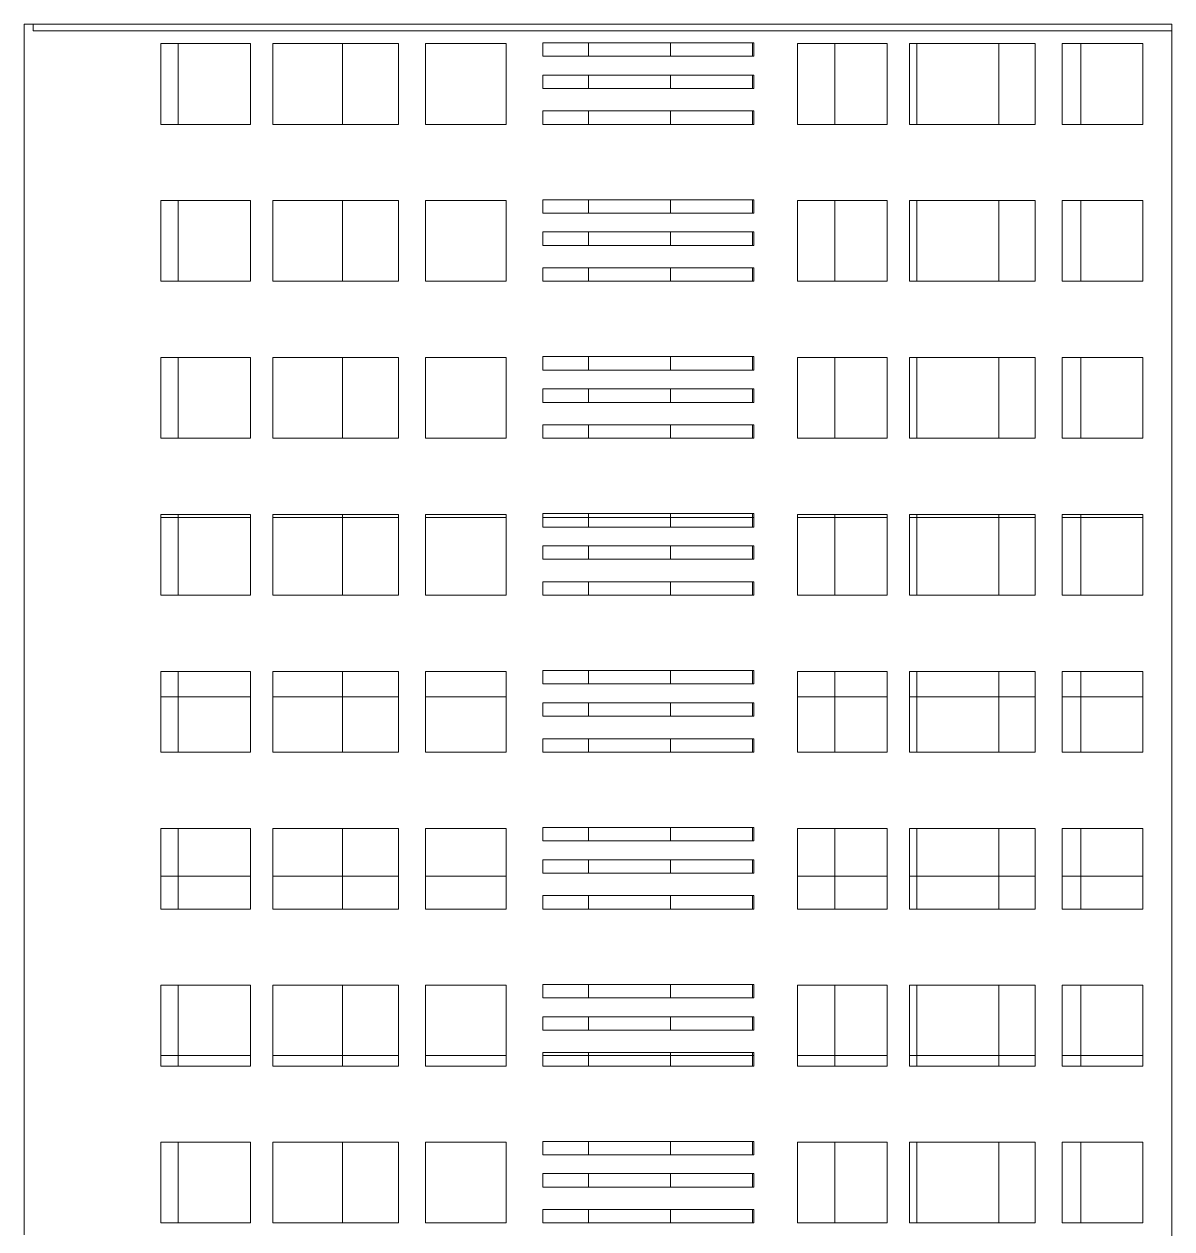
# Model space of a CAD drawing. Header units: millimetres. Extents: x 3062 to 3755, y 1606 to 1663.
# Drawn here: x 3265.14 to 3270.76, y 1634.43 to 1640.33 of the extents above; entities that cross this region are included whole.
import ezdxf

# ---------------------------------------------------------------- set-up
doc = ezdxf.new("R2010")
doc.units = ezdxf.units.MM
for name, color, linetype, lineweight in [('A-FLOR', 192, 'Continuous', 9), ('A-GLAZ-CURT', 52, 'Continuous', 9), ('A-WALL', 113, 'Continuous', 9)]:
    doc.layers.add(name, color=color, linetype=linetype, lineweight=lineweight)

# ---------------------------------------------------------------- blocks, each defined once
blk = doc.blocks.new('System Panel - Glazed-V6-East')
at = {"layer": 'A-GLAZ-CURT'}
for p, q in [((-13530, 20000), (-14910, 20000)), ((-14910, 20000), (-14910, 19764)), ((-14910, 18064), (-14910, 16264))]:
    blk.add_line(p, q, dxfattribs=at)
blk = doc.blocks.new('System Panel - Glazed-V7-East')
at = {"layer": 'A-GLAZ-CURT'}
for p, q in [((-15930, 20000), (-16740, 20000)), ((-16740, 20000), (-16740, 19764)), ((-14910, 20000), (-15330, 20000)), ((-14910, 19764), (-14910, 20000)), ((-16740, 18064), (-16740, 16264)), ((-14910, 16264), (-14910, 18064))]:
    blk.add_line(p, q, dxfattribs=at)
blk = doc.blocks.new('System Panel - Glazed-V8-East')
at = {"layer": 'A-GLAZ-CURT'}
for p, q in [((-16740, 20000), (-18570, 20000)), ((-18570, 20000), (-18570, 19764)), ((-16740, 19764), (-16740, 20000)), ((-18570, 18064), (-18570, 16264)), ((-16740, 16264), (-16740, 18064))]:
    blk.add_line(p, q, dxfattribs=at)
blk = doc.blocks.new('System Panel - Glazed-V9-East')
at = {"layer": 'A-GLAZ-CURT'}
for p, q in [((-19230, 20000), (-20400, 20000)), ((-20400, 20000), (-20400, 19764)), ((-18570, 20000), (-18730, 20000)), ((-18570, 19764), (-18570, 20000)), ((-20400, 18064), (-20400, 16264)), ((-18570, 16264), (-18570, 18064))]:
    blk.add_line(p, q, dxfattribs=at)
blk = doc.blocks.new('System Panel - Glazed-V10-East')
at = {"layer": 'A-GLAZ-CURT'}
for p, q in [((-22206, 20000), (-22230, 20000)), ((-22230, 20000), (-22230, 19764)), ((-20400, 20000), (-21230, 20000)), ((-20400, 19764), (-20400, 20000)), ((-22230, 18084), (-22230, 17784)), ((-20400, 16264), (-20400, 18064)), ((-22230, 17364), (-22230, 17064)), ((-22230, 16564), (-22230, 16264))]:
    blk.add_line(p, q, dxfattribs=at)
blk = doc.blocks.new('System Panel - Glazed-V11-East')
at = {"layer": 'A-GLAZ-CURT'}
for p, q in [((-22230, 20000), (-24060, 20000)), ((-24060, 20000), (-24060, 19764)), ((-22230, 19764), (-22230, 20000)), ((-24060, 18084), (-24060, 17784)), ((-22230, 17784), (-22230, 18084)), ((-24060, 17364), (-24060, 17064)), ((-22230, 17064), (-22230, 17364)), ((-24060, 16564), (-24060, 16264)), ((-22230, 16264), (-22230, 16564))]:
    blk.add_line(p, q, dxfattribs=at)
blk = doc.blocks.new('System Panel - Glazed-V12-East')
at = {"layer": 'A-GLAZ-CURT'}
for p, q in [((-25890, 20000), (-26906, 20000)), ((-25890, 19764), (-25890, 20000)), ((-25890, 17784), (-25890, 18084)), ((-25890, 17064), (-25890, 17364)), ((-25890, 16264), (-25890, 16564))]:
    blk.add_line(p, q, dxfattribs=at)
blk = doc.blocks.new('System Panel - Glazed-V13-East')
at = {"layer": 'A-GLAZ-CURT'}
blk.add_line((-27730, 20000), (-29530, 20000), dxfattribs=at)
blk = doc.blocks.new('System Panel - Glazed-V14-East')
at = {"layer": 'A-GLAZ-CURT'}
for p, q in [((-30130, 20000), (-31380, 20000)), ((-31380, 20000), (-31380, 19764)), ((-31380, 18064), (-31380, 16264))]:
    blk.add_line(p, q, dxfattribs=at)
blk = doc.blocks.new('System Panel - Glazed-V15-East')
at = {"layer": 'A-GLAZ-CURT'}
for p, q in [((-31380, 20000), (-32930, 20000)), ((-31380, 19764), (-31380, 20000)), ((-31380, 16264), (-31380, 18064))]:
    blk.add_line(p, q, dxfattribs=at)
blk = doc.blocks.new('System Panel - Glazed-V16-East')
at = {"layer": 'A-GLAZ-CURT'}
for p, q in [((-33430, 20000), (-35040, 20000)), ((-35040, 20000), (-35040, 19764)), ((-35040, 18064), (-35040, 16264))]:
    blk.add_line(p, q, dxfattribs=at)
blk = doc.blocks.new('System Panel - Glazed-V17-East')
at = {"layer": 'A-GLAZ-CURT'}
for p, q in [((-35040, 20000), (-35430, 20000)), ((-35040, 19764), (-35040, 20000)), ((-35040, 16264), (-35040, 18064))]:
    blk.add_line(p, q, dxfattribs=at)
blk = doc.blocks.new('System Panel - Glazed-V18-East')
at = {"layer": 'A-GLAZ-CURT'}
for p, q in [((-13530, 24000), (-14910, 24000)), ((-14910, 24000), (-14910, 23264)), ((-14910, 21564), (-14910, 20000)), ((-14910, 20000), (-13530, 20000))]:
    blk.add_line(p, q, dxfattribs=at)
blk = doc.blocks.new('System Panel - Glazed-V19-East')
at = {"layer": 'A-GLAZ-CURT'}
for p, q in [((-15930, 24000), (-16740, 24000)), ((-16740, 24000), (-16740, 23264)), ((-14910, 24000), (-15330, 24000)), ((-14910, 23264), (-14910, 24000)), ((-16740, 21564), (-16740, 20000)), ((-14910, 20000), (-14910, 21564)), ((-16740, 20000), (-15930, 20000)), ((-15330, 20000), (-14910, 20000))]:
    blk.add_line(p, q, dxfattribs=at)
blk = doc.blocks.new('System Panel - Glazed-V20-East')
at = {"layer": 'A-GLAZ-CURT'}
for p, q in [((-16740, 24000), (-18570, 24000)), ((-18570, 24000), (-18570, 23264)), ((-16740, 23264), (-16740, 24000)), ((-18570, 21564), (-18570, 20000)), ((-16740, 20000), (-16740, 21564)), ((-18570, 20000), (-16740, 20000))]:
    blk.add_line(p, q, dxfattribs=at)
blk = doc.blocks.new('System Panel - Glazed-V21-East')
at = {"layer": 'A-GLAZ-CURT'}
for p, q in [((-19230, 24000), (-20400, 24000)), ((-20400, 24000), (-20400, 23264)), ((-18570, 24000), (-18730, 24000)), ((-18570, 23264), (-18570, 24000)), ((-20400, 21564), (-20400, 20000)), ((-18570, 20000), (-18570, 21564)), ((-20400, 20000), (-19230, 20000)), ((-18730, 20000), (-18570, 20000))]:
    blk.add_line(p, q, dxfattribs=at)
blk = doc.blocks.new('System Panel - Glazed-V22-East')
at = {"layer": 'A-GLAZ-CURT'}
for p, q in [((-20400, 24000), (-21230, 24000)), ((-20400, 23264), (-20400, 24000)), ((-22230, 23564), (-22230, 23264)), ((-22230, 21584), (-22230, 21284)), ((-20400, 20000), (-20400, 21564)), ((-22230, 20864), (-22230, 20564)), ((-22230, 20064), (-22230, 20000)), ((-22230, 20000), (-22206, 20000)), ((-21230, 20000), (-20400, 20000))]:
    blk.add_line(p, q, dxfattribs=at)
blk = doc.blocks.new('System Panel - Glazed-V23-East')
at = {"layer": 'A-GLAZ-CURT'}
for p, q in [((-24060, 23564), (-24060, 23264)), ((-22230, 23264), (-22230, 23564)), ((-24060, 21584), (-24060, 21284)), ((-22230, 21284), (-22230, 21584)), ((-24060, 20864), (-24060, 20564)), ((-22230, 20564), (-22230, 20864)), ((-24060, 20064), (-24060, 20000)), ((-24060, 20000), (-22230, 20000)), ((-22230, 20000), (-22230, 20064))]:
    blk.add_line(p, q, dxfattribs=at)
blk = doc.blocks.new('System Panel - Glazed-V24-East')
at = {"layer": 'A-GLAZ-CURT'}
for p, q in [((-25890, 23264), (-25890, 23564)), ((-25890, 21284), (-25890, 21584)), ((-25890, 20564), (-25890, 20864)), ((-26906, 20000), (-25890, 20000)), ((-25890, 20000), (-25890, 20064))]:
    blk.add_line(p, q, dxfattribs=at)
blk = doc.blocks.new('System Panel - Glazed-V25-East')
at = {"layer": 'A-GLAZ-CURT'}
for p, q in [((-27730, 24000), (-29530, 24000)), ((-29530, 20000), (-27730, 20000))]:
    blk.add_line(p, q, dxfattribs=at)
blk = doc.blocks.new('System Panel - Glazed-V26-East')
at = {"layer": 'A-GLAZ-CURT'}
for p, q in [((-30130, 24000), (-31380, 24000)), ((-31380, 24000), (-31380, 23264)), ((-31380, 21564), (-31380, 20000)), ((-31380, 20000), (-30130, 20000))]:
    blk.add_line(p, q, dxfattribs=at)
blk = doc.blocks.new('System Panel - Glazed-V27-East')
at = {"layer": 'A-GLAZ-CURT'}
for p, q in [((-31380, 24000), (-32930, 24000)), ((-31380, 23264), (-31380, 24000)), ((-31380, 20000), (-31380, 21564)), ((-32930, 20000), (-31380, 20000))]:
    blk.add_line(p, q, dxfattribs=at)
blk = doc.blocks.new('System Panel - Glazed-V28-East')
at = {"layer": 'A-GLAZ-CURT'}
for p, q in [((-33430, 24000), (-35040, 24000)), ((-35040, 24000), (-35040, 23264)), ((-35040, 21564), (-35040, 20000)), ((-35040, 20000), (-33430, 20000))]:
    blk.add_line(p, q, dxfattribs=at)
blk = doc.blocks.new('System Panel - Glazed-V29-East')
at = {"layer": 'A-GLAZ-CURT'}
for p, q in [((-35040, 24000), (-35430, 24000)), ((-35040, 23264), (-35040, 24000)), ((-35040, 20000), (-35040, 21564)), ((-35430, 20000), (-35040, 20000))]:
    blk.add_line(p, q, dxfattribs=at)
blk = doc.blocks.new('System Panel - Glazed-V30-East')
at = {"layer": 'A-GLAZ-CURT'}
for p, q in [((-13530, 28000), (-14910, 28000)), ((-14910, 28000), (-14910, 26764)), ((-14910, 25064), (-14910, 24000)), ((-14910, 24000), (-13530, 24000))]:
    blk.add_line(p, q, dxfattribs=at)
blk = doc.blocks.new('System Panel - Glazed-V31-East')
at = {"layer": 'A-GLAZ-CURT'}
for p, q in [((-15930, 28000), (-16740, 28000)), ((-16740, 28000), (-16740, 26764)), ((-14910, 28000), (-15330, 28000)), ((-14910, 26764), (-14910, 28000)), ((-16740, 25064), (-16740, 24000)), ((-14910, 24000), (-14910, 25064)), ((-16740, 24000), (-15930, 24000)), ((-15330, 24000), (-14910, 24000))]:
    blk.add_line(p, q, dxfattribs=at)
blk = doc.blocks.new('System Panel - Glazed-V32-East')
at = {"layer": 'A-GLAZ-CURT'}
for p, q in [((-16740, 28000), (-18570, 28000)), ((-18570, 28000), (-18570, 26764)), ((-16740, 26764), (-16740, 28000)), ((-18570, 25064), (-18570, 24000)), ((-16740, 24000), (-16740, 25064)), ((-18570, 24000), (-16740, 24000))]:
    blk.add_line(p, q, dxfattribs=at)
blk = doc.blocks.new('System Panel - Glazed-V33-East')
at = {"layer": 'A-GLAZ-CURT'}
for p, q in [((-19230, 28000), (-20400, 28000)), ((-20400, 28000), (-20400, 26764)), ((-18570, 28000), (-18730, 28000)), ((-18570, 26764), (-18570, 28000)), ((-20400, 25064), (-20400, 24000)), ((-18570, 24000), (-18570, 25064)), ((-20400, 24000), (-19230, 24000)), ((-18730, 24000), (-18570, 24000))]:
    blk.add_line(p, q, dxfattribs=at)
blk = doc.blocks.new('System Panel - Glazed-V34-East')
at = {"layer": 'A-GLAZ-CURT'}
for p, q in [((-20400, 28000), (-21230, 28000)), ((-20400, 26764), (-20400, 28000)), ((-22230, 27864), (-22230, 27564)), ((-22230, 27064), (-22230, 26764)), ((-22230, 25084), (-22230, 24784)), ((-20400, 24000), (-20400, 25064)), ((-22230, 24364), (-22230, 24064)), ((-21230, 24000), (-20400, 24000))]:
    blk.add_line(p, q, dxfattribs=at)
blk = doc.blocks.new('System Panel - Glazed-V35-East')
at = {"layer": 'A-GLAZ-CURT'}
for p, q in [((-24060, 27864), (-24060, 27564)), ((-22230, 27564), (-22230, 27864)), ((-24060, 27064), (-24060, 26764)), ((-22230, 26764), (-22230, 27064)), ((-24060, 25084), (-24060, 24784)), ((-22230, 24784), (-22230, 25084)), ((-24060, 24364), (-24060, 24064)), ((-22230, 24064), (-22230, 24364))]:
    blk.add_line(p, q, dxfattribs=at)
blk = doc.blocks.new('System Panel - Glazed-V36-East')
at = {"layer": 'A-GLAZ-CURT'}
for p, q in [((-25890, 27564), (-25890, 27864)), ((-25890, 26764), (-25890, 27064)), ((-25890, 24784), (-25890, 25084)), ((-25890, 24064), (-25890, 24364))]:
    blk.add_line(p, q, dxfattribs=at)
blk = doc.blocks.new('System Panel - Glazed-V37-East')
at = {"layer": 'A-GLAZ-CURT'}
for p, q in [((-27730, 28000), (-29530, 28000)), ((-29530, 24000), (-27730, 24000))]:
    blk.add_line(p, q, dxfattribs=at)
blk = doc.blocks.new('System Panel - Glazed-V38-East')
at = {"layer": 'A-GLAZ-CURT'}
for p, q in [((-30130, 28000), (-31380, 28000)), ((-31380, 28000), (-31380, 26764)), ((-31380, 25064), (-31380, 24000)), ((-31380, 24000), (-30130, 24000))]:
    blk.add_line(p, q, dxfattribs=at)
blk = doc.blocks.new('System Panel - Glazed-V39-East')
at = {"layer": 'A-GLAZ-CURT'}
for p, q in [((-31380, 28000), (-32930, 28000)), ((-31380, 26764), (-31380, 28000)), ((-31380, 24000), (-31380, 25064)), ((-32930, 24000), (-31380, 24000))]:
    blk.add_line(p, q, dxfattribs=at)
blk = doc.blocks.new('System Panel - Glazed-V40-East')
at = {"layer": 'A-GLAZ-CURT'}
for p, q in [((-33430, 28000), (-35040, 28000)), ((-35040, 28000), (-35040, 26764)), ((-35040, 25064), (-35040, 24000)), ((-35040, 24000), (-33430, 24000))]:
    blk.add_line(p, q, dxfattribs=at)
blk = doc.blocks.new('System Panel - Glazed-V41-East')
at = {"layer": 'A-GLAZ-CURT'}
for p, q in [((-35040, 28000), (-35430, 28000)), ((-35040, 26764), (-35040, 28000)), ((-35040, 24000), (-35040, 25064)), ((-35430, 24000), (-35040, 24000))]:
    blk.add_line(p, q, dxfattribs=at)
blk = doc.blocks.new('System Panel - Glazed-V42-East')
at = {"layer": 'A-GLAZ-CURT'}
for p, q in [((-13530, 32000), (-14910, 32000)), ((-14910, 32000), (-14910, 30264)), ((-14910, 28564), (-14910, 28000)), ((-14910, 28000), (-13530, 28000))]:
    blk.add_line(p, q, dxfattribs=at)
blk = doc.blocks.new('System Panel - Glazed-V43-East')
at = {"layer": 'A-GLAZ-CURT'}
for p, q in [((-15930, 32000), (-16740, 32000)), ((-16740, 32000), (-16740, 30264)), ((-14910, 32000), (-15330, 32000)), ((-14910, 30264), (-14910, 32000)), ((-16740, 28564), (-16740, 28000)), ((-14910, 28000), (-14910, 28564)), ((-16740, 28000), (-15930, 28000)), ((-15330, 28000), (-14910, 28000))]:
    blk.add_line(p, q, dxfattribs=at)
blk = doc.blocks.new('System Panel - Glazed-V44-East')
at = {"layer": 'A-GLAZ-CURT'}
for p, q in [((-16740, 32000), (-18570, 32000)), ((-18570, 32000), (-18570, 30264)), ((-16740, 30264), (-16740, 32000)), ((-18570, 28564), (-18570, 28000)), ((-16740, 28000), (-16740, 28564)), ((-18570, 28000), (-16740, 28000))]:
    blk.add_line(p, q, dxfattribs=at)
blk = doc.blocks.new('System Panel - Glazed-V45-East')
at = {"layer": 'A-GLAZ-CURT'}
for p, q in [((-19230, 32000), (-20400, 32000)), ((-20400, 32000), (-20400, 30264)), ((-18570, 32000), (-18730, 32000)), ((-18570, 30264), (-18570, 32000)), ((-20400, 28564), (-20400, 28000)), ((-18570, 28000), (-18570, 28564)), ((-20400, 28000), (-19230, 28000)), ((-18730, 28000), (-18570, 28000))]:
    blk.add_line(p, q, dxfattribs=at)
blk = doc.blocks.new('System Panel - Glazed-V46-East')
at = {"layer": 'A-GLAZ-CURT'}
for p, q in [((-22206, 32000), (-22230, 32000)), ((-22230, 32000), (-22230, 31784)), ((-20400, 32000), (-21230, 32000)), ((-20400, 30264), (-20400, 32000)), ((-22230, 31364), (-22230, 31064)), ((-22230, 30564), (-22230, 30264)), ((-22230, 28584), (-22230, 28284)), ((-20400, 28000), (-20400, 28564)), ((-21230, 28000), (-20400, 28000))]:
    blk.add_line(p, q, dxfattribs=at)
blk = doc.blocks.new('System Panel - Glazed-V47-East')
at = {"layer": 'A-GLAZ-CURT'}
for p, q in [((-22230, 32000), (-24060, 32000)), ((-24060, 32000), (-24060, 31784)), ((-22230, 31784), (-22230, 32000)), ((-24060, 31364), (-24060, 31064)), ((-22230, 31064), (-22230, 31364)), ((-24060, 30564), (-24060, 30264)), ((-22230, 30264), (-22230, 30564)), ((-24060, 28584), (-24060, 28284)), ((-22230, 28284), (-22230, 28584))]:
    blk.add_line(p, q, dxfattribs=at)
blk = doc.blocks.new('System Panel - Glazed-V48-East')
at = {"layer": 'A-GLAZ-CURT'}
for p, q in [((-25890, 32000), (-26906, 32000)), ((-25890, 31784), (-25890, 32000)), ((-25890, 31064), (-25890, 31364)), ((-25890, 30264), (-25890, 30564)), ((-25890, 28284), (-25890, 28584))]:
    blk.add_line(p, q, dxfattribs=at)
blk = doc.blocks.new('System Panel - Glazed-V49-East')
at = {"layer": 'A-GLAZ-CURT'}
for p, q in [((-27730, 32000), (-29530, 32000)), ((-29530, 28000), (-27730, 28000))]:
    blk.add_line(p, q, dxfattribs=at)
blk = doc.blocks.new('System Panel - Glazed-V50-East')
at = {"layer": 'A-GLAZ-CURT'}
for p, q in [((-30130, 32000), (-31380, 32000)), ((-31380, 32000), (-31380, 30264)), ((-31380, 28564), (-31380, 28000)), ((-31380, 28000), (-30130, 28000))]:
    blk.add_line(p, q, dxfattribs=at)
blk = doc.blocks.new('System Panel - Glazed-V51-East')
at = {"layer": 'A-GLAZ-CURT'}
for p, q in [((-31380, 32000), (-32930, 32000)), ((-31380, 30264), (-31380, 32000)), ((-31380, 28000), (-31380, 28564)), ((-32930, 28000), (-31380, 28000))]:
    blk.add_line(p, q, dxfattribs=at)
blk = doc.blocks.new('System Panel - Glazed-V52-East')
at = {"layer": 'A-GLAZ-CURT'}
for p, q in [((-33430, 32000), (-35040, 32000)), ((-35040, 32000), (-35040, 30264)), ((-35040, 28564), (-35040, 28000)), ((-35040, 28000), (-33430, 28000))]:
    blk.add_line(p, q, dxfattribs=at)
blk = doc.blocks.new('System Panel - Glazed-V53-East')
at = {"layer": 'A-GLAZ-CURT'}
for p, q in [((-35040, 32000), (-35430, 32000)), ((-35040, 30264), (-35040, 32000)), ((-35040, 28000), (-35040, 28564)), ((-35430, 28000), (-35040, 28000))]:
    blk.add_line(p, q, dxfattribs=at)
blk = doc.blocks.new('System Panel - Glazed-V54-East')
at = {"layer": 'A-GLAZ-CURT'}
for p, q in [((-14910, 35564), (-14910, 33764)), ((-14910, 32064), (-14910, 32000)), ((-14910, 32000), (-13530, 32000))]:
    blk.add_line(p, q, dxfattribs=at)
blk = doc.blocks.new('System Panel - Glazed-V55-East')
at = {"layer": 'A-GLAZ-CURT'}
for p, q in [((-16740, 35564), (-16740, 33764)), ((-14910, 33764), (-14910, 35564)), ((-16740, 32064), (-16740, 32000)), ((-16740, 32000), (-15930, 32000)), ((-15330, 32000), (-14910, 32000)), ((-14910, 32000), (-14910, 32064))]:
    blk.add_line(p, q, dxfattribs=at)
blk = doc.blocks.new('System Panel - Glazed-V56-East')
at = {"layer": 'A-GLAZ-CURT'}
for p, q in [((-18570, 35564), (-18570, 33764)), ((-16740, 33764), (-16740, 35564)), ((-18570, 32064), (-18570, 32000)), ((-18570, 32000), (-16740, 32000)), ((-16740, 32000), (-16740, 32064))]:
    blk.add_line(p, q, dxfattribs=at)
blk = doc.blocks.new('System Panel - Glazed-V57-East')
at = {"layer": 'A-GLAZ-CURT'}
for p, q in [((-20400, 35564), (-20400, 33764)), ((-18570, 33764), (-18570, 35564)), ((-20400, 32064), (-20400, 32000)), ((-20400, 32000), (-19230, 32000)), ((-18730, 32000), (-18570, 32000)), ((-18570, 32000), (-18570, 32064))]:
    blk.add_line(p, q, dxfattribs=at)
blk = doc.blocks.new('System Panel - Glazed-V58-East')
at = {"layer": 'A-GLAZ-CURT'}
for p, q in [((-22230, 35584), (-22230, 35284)), ((-20400, 33764), (-20400, 35564)), ((-22230, 34864), (-22230, 34564)), ((-22230, 34064), (-22230, 33764)), ((-22230, 32084), (-22230, 32000)), ((-22230, 32000), (-22206, 32000)), ((-21230, 32000), (-20400, 32000)), ((-20400, 32000), (-20400, 32064))]:
    blk.add_line(p, q, dxfattribs=at)
blk = doc.blocks.new('System Panel - Glazed-V59-East')
at = {"layer": 'A-GLAZ-CURT'}
for p, q in [((-24060, 35584), (-24060, 35284)), ((-22230, 35284), (-22230, 35584)), ((-24060, 34864), (-24060, 34564)), ((-22230, 34564), (-22230, 34864)), ((-24060, 34064), (-24060, 33764)), ((-22230, 33764), (-22230, 34064)), ((-24060, 32084), (-24060, 32000)), ((-24060, 32000), (-22230, 32000)), ((-22230, 32000), (-22230, 32084))]:
    blk.add_line(p, q, dxfattribs=at)
blk = doc.blocks.new('System Panel - Glazed-V60-East')
at = {"layer": 'A-GLAZ-CURT'}
for p, q in [((-25890, 35284), (-25890, 35584)), ((-25890, 34564), (-25890, 34864)), ((-25890, 33764), (-25890, 34064)), ((-26906, 32000), (-25890, 32000)), ((-25890, 32000), (-25890, 32084))]:
    blk.add_line(p, q, dxfattribs=at)
blk = doc.blocks.new('System Panel - Glazed-V61-East')
at = {"layer": 'A-GLAZ-CURT'}
blk.add_line((-29530, 32000), (-27730, 32000), dxfattribs=at)
blk = doc.blocks.new('System Panel - Glazed-V62-East')
at = {"layer": 'A-GLAZ-CURT'}
for p, q in [((-31380, 35564), (-31380, 33764)), ((-31380, 32064), (-31380, 32000)), ((-31380, 32000), (-30130, 32000))]:
    blk.add_line(p, q, dxfattribs=at)
blk = doc.blocks.new('System Panel - Glazed-V63-East')
at = {"layer": 'A-GLAZ-CURT'}
for p, q in [((-31380, 33764), (-31380, 35564)), ((-32930, 32000), (-31380, 32000)), ((-31380, 32000), (-31380, 32064))]:
    blk.add_line(p, q, dxfattribs=at)
blk = doc.blocks.new('System Panel - Glazed-V64-East')
at = {"layer": 'A-GLAZ-CURT'}
for p, q in [((-35040, 35564), (-35040, 33764)), ((-35040, 32064), (-35040, 32000)), ((-35040, 32000), (-33430, 32000))]:
    blk.add_line(p, q, dxfattribs=at)
blk = doc.blocks.new('System Panel - Glazed-V65-East')
at = {"layer": 'A-GLAZ-CURT'}
for p, q in [((-35040, 33764), (-35040, 35564)), ((-35430, 32000), (-35040, 32000)), ((-35040, 32000), (-35040, 32064))]:
    blk.add_line(p, q, dxfattribs=at)
blk = doc.blocks.new('System Panel - Glazed-V66-East')
at = {"layer": 'A-GLAZ-CURT'}
blk.add_line((-14910, 39064), (-14910, 37264), dxfattribs=at)
blk = doc.blocks.new('System Panel - Glazed-V67-East')
at = {"layer": 'A-GLAZ-CURT'}
for p, q in [((-16740, 39064), (-16740, 37264)), ((-14910, 37264), (-14910, 39064))]:
    blk.add_line(p, q, dxfattribs=at)
blk = doc.blocks.new('System Panel - Glazed-V68-East')
at = {"layer": 'A-GLAZ-CURT'}
for p, q in [((-18570, 39064), (-18570, 37264)), ((-16740, 37264), (-16740, 39064))]:
    blk.add_line(p, q, dxfattribs=at)
blk = doc.blocks.new('System Panel - Glazed-V69-East')
at = {"layer": 'A-GLAZ-CURT'}
for p, q in [((-20400, 39064), (-20400, 37264)), ((-18570, 37264), (-18570, 39064))]:
    blk.add_line(p, q, dxfattribs=at)
blk = doc.blocks.new('System Panel - Glazed-V70-East')
at = {"layer": 'A-GLAZ-CURT'}
for p, q in [((-22230, 39084), (-22230, 38784)), ((-20400, 37264), (-20400, 39064)), ((-22230, 38364), (-22230, 38064)), ((-22230, 37564), (-22230, 37264))]:
    blk.add_line(p, q, dxfattribs=at)
blk = doc.blocks.new('System Panel - Glazed-V71-East')
at = {"layer": 'A-GLAZ-CURT'}
for p, q in [((-24060, 39084), (-24060, 38784)), ((-22230, 38784), (-22230, 39084)), ((-24060, 38364), (-24060, 38064)), ((-22230, 38064), (-22230, 38364)), ((-24060, 37564), (-24060, 37264)), ((-22230, 37264), (-22230, 37564))]:
    blk.add_line(p, q, dxfattribs=at)
blk = doc.blocks.new('System Panel - Glazed-V72-East')
at = {"layer": 'A-GLAZ-CURT'}
for p, q in [((-25890, 38784), (-25890, 39084)), ((-25890, 38064), (-25890, 38364)), ((-25890, 37264), (-25890, 37564))]:
    blk.add_line(p, q, dxfattribs=at)
blk = doc.blocks.new('System Panel - Glazed-V74-East')
at = {"layer": 'A-GLAZ-CURT'}
blk.add_line((-31380, 39064), (-31380, 37264), dxfattribs=at)
blk = doc.blocks.new('System Panel - Glazed-V75-East')
at = {"layer": 'A-GLAZ-CURT'}
blk.add_line((-31380, 37264), (-31380, 39064), dxfattribs=at)
blk = doc.blocks.new('System Panel - Glazed-V76-East')
at = {"layer": 'A-GLAZ-CURT'}
blk.add_line((-35040, 39064), (-35040, 37264), dxfattribs=at)
blk = doc.blocks.new('System Panel - Glazed-V77-East')
at = {"layer": 'A-GLAZ-CURT'}
blk.add_line((-35040, 37264), (-35040, 39064), dxfattribs=at)
blk = doc.blocks.new('System Panel - Glazed-370082-East')
at = {"layer": 'A-GLAZ-CURT'}
blk.add_line((-14910, 42564), (-14910, 40764), dxfattribs=at)
blk = doc.blocks.new('System Panel - Glazed-V78-East')
at = {"layer": 'A-GLAZ-CURT'}
for p, q in [((-16740, 42564), (-16740, 40764)), ((-14910, 40764), (-14910, 42564))]:
    blk.add_line(p, q, dxfattribs=at)
blk = doc.blocks.new('System Panel - Glazed-V79-East')
at = {"layer": 'A-GLAZ-CURT'}
for p, q in [((-18570, 42564), (-18570, 40764)), ((-16740, 40764), (-16740, 42564))]:
    blk.add_line(p, q, dxfattribs=at)
blk = doc.blocks.new('System Panel - Glazed-V80-East')
at = {"layer": 'A-GLAZ-CURT'}
for p, q in [((-20400, 42564), (-20400, 40764)), ((-18570, 40764), (-18570, 42564))]:
    blk.add_line(p, q, dxfattribs=at)
blk = doc.blocks.new('System Panel - Glazed-V81-East')
at = {"layer": 'A-GLAZ-CURT'}
for p, q in [((-22230, 42584), (-22230, 42284)), ((-20400, 40764), (-20400, 42564)), ((-22230, 41864), (-22230, 41564)), ((-22230, 41064), (-22230, 40764))]:
    blk.add_line(p, q, dxfattribs=at)
blk = doc.blocks.new('System Panel - Glazed-V82-East')
at = {"layer": 'A-GLAZ-CURT'}
for p, q in [((-24060, 42584), (-24060, 42284)), ((-22230, 42284), (-22230, 42584)), ((-24060, 41864), (-24060, 41564)), ((-22230, 41564), (-22230, 41864)), ((-24060, 41064), (-24060, 40764)), ((-22230, 40764), (-22230, 41064))]:
    blk.add_line(p, q, dxfattribs=at)
blk = doc.blocks.new('System Panel - Glazed-V83-East')
at = {"layer": 'A-GLAZ-CURT'}
for p, q in [((-25890, 42284), (-25890, 42584)), ((-25890, 41564), (-25890, 41864)), ((-25890, 40764), (-25890, 41064))]:
    blk.add_line(p, q, dxfattribs=at)
blk = doc.blocks.new('System Panel - Glazed-V85-East')
at = {"layer": 'A-GLAZ-CURT'}
blk.add_line((-31380, 42564), (-31380, 40764), dxfattribs=at)
blk = doc.blocks.new('System Panel - Glazed-V86-East')
at = {"layer": 'A-GLAZ-CURT'}
blk.add_line((-31380, 40764), (-31380, 42564), dxfattribs=at)
blk = doc.blocks.new('System Panel - Glazed-V87-East')
at = {"layer": 'A-GLAZ-CURT'}
blk.add_line((-35040, 42564), (-35040, 40764), dxfattribs=at)
blk = doc.blocks.new('System Panel - Glazed-V88-East')
at = {"layer": 'A-GLAZ-CURT'}
blk.add_line((-35040, 40764), (-35040, 42564), dxfattribs=at)

msp = doc.modelspace()

# ---------------------------------------------------------------- linework, layer by layer
at = {"layer": 'A-FLOR'}
for p, q in [((3265.1795, 1640.3316), (3270.7581, 1640.3316)), ((3265.1795, 1640.3316), (3265.1795, 1640.2987)), ((3270.7581, 1640.3316), (3270.7581, 1640.2987)), ((3270.7581, 1640.2987), (3265.1795, 1640.2987))]:
    msp.add_line(p, q, dxfattribs=at)
at = {"layer": 'A-WALL'}
for p, q in [((3265.1795, 1640.3316), (3265.1356, 1640.3316)), ((3265.1356, 1640.3316), (3265.1356, 1634.4016)), ((3267.6774, 1640.1744), (3267.6774, 1640.2403)), ((3267.6774, 1640.2403), (3268.7097, 1640.2403)), ((3268.7097, 1640.2403), (3268.7097, 1640.1744)), ((3270.7581, 1632.6116), (3270.7581, 1640.2987)), ((3265.8053, 1640.2359), (3266.2446, 1640.2359)), ((3265.8053, 1639.8406), (3265.8053, 1640.2359)), ((3266.2446, 1640.2359), (3266.2446, 1639.8406)), ((3266.3544, 1640.2359), (3266.9694, 1640.2359)), ((3266.3544, 1639.8406), (3266.3544, 1640.2359)), ((3266.9694, 1640.2359), (3266.9694, 1639.8406)), ((3267.1011, 1640.2359), (3267.4965, 1640.2359)), ((3267.1011, 1639.8406), (3267.1011, 1640.2359)), ((3267.4965, 1640.2359), (3267.4965, 1639.8406)), ((3268.9241, 1640.2359), (3269.3633, 1640.2359)), ((3268.9241, 1639.8406), (3268.9241, 1640.2359)), ((3269.3633, 1640.2359), (3269.3633, 1639.8406)), ((3269.4731, 1640.2359), (3270.0881, 1640.2359)), ((3269.4731, 1639.8406), (3269.4731, 1640.2359)), ((3270.0881, 1640.2359), (3270.0881, 1639.8406)), ((3270.2199, 1640.2359), (3270.6152, 1640.2359)), ((3270.2199, 1639.8406), (3270.2199, 1640.2359)), ((3270.6152, 1640.2359), (3270.6152, 1639.8406)), ((3268.7097, 1640.1744), (3267.6774, 1640.1744)), ((3267.6774, 1640.0163), (3267.6774, 1640.0821)), ((3267.6774, 1640.0821), (3268.7097, 1640.0821)), ((3268.7097, 1640.0821), (3268.7097, 1640.0163)), ((3268.7097, 1640.0163), (3267.6774, 1640.0163)), ((3267.6774, 1639.8406), (3267.6774, 1639.9064)), ((3267.6774, 1639.9064), (3268.7097, 1639.9064)), ((3268.7097, 1639.9064), (3268.7097, 1639.8406)), ((3266.2446, 1639.8406), (3265.8053, 1639.8406)), ((3266.9694, 1639.8406), (3266.3544, 1639.8406)), ((3267.4965, 1639.8406), (3267.1011, 1639.8406)), ((3268.7097, 1639.8406), (3267.6774, 1639.8406)), ((3269.3633, 1639.8406), (3268.9241, 1639.8406)), ((3270.0881, 1639.8406), (3269.4731, 1639.8406)), ((3270.6152, 1639.8406), (3270.2199, 1639.8406)), ((3265.8053, 1639.4672), (3266.2446, 1639.4672)), ((3265.8053, 1639.0718), (3265.8053, 1639.4672)), ((3266.2446, 1639.4672), (3266.2446, 1639.0718)), ((3266.3544, 1639.4672), (3266.9694, 1639.4672)), ((3266.3544, 1639.0718), (3266.3544, 1639.4672)), ((3266.9694, 1639.4672), (3266.9694, 1639.0718)), ((3267.1011, 1639.4672), (3267.4965, 1639.4672)), ((3267.1011, 1639.0718), (3267.1011, 1639.4672)), ((3267.4965, 1639.4672), (3267.4965, 1639.0718)), ((3267.6774, 1639.4057), (3267.6774, 1639.4716)), ((3267.6774, 1639.4716), (3268.7097, 1639.4716)), ((3268.7097, 1639.4716), (3268.7097, 1639.4057)), ((3268.9241, 1639.4672), (3269.3633, 1639.4672)), ((3268.9241, 1639.0718), (3268.9241, 1639.4672)), ((3269.3633, 1639.4672), (3269.3633, 1639.0718)), ((3269.4731, 1639.4672), (3270.0881, 1639.4672)), ((3269.4731, 1639.0718), (3269.4731, 1639.4672)), ((3270.0881, 1639.4672), (3270.0881, 1639.0718)), ((3270.2199, 1639.4672), (3270.6152, 1639.4672)), ((3270.2199, 1639.0718), (3270.2199, 1639.4672)), ((3270.6152, 1639.4672), (3270.6152, 1639.0718)), ((3268.7097, 1639.4057), (3267.6774, 1639.4057)), ((3267.6774, 1639.2476), (3267.6774, 1639.3134)), ((3267.6774, 1639.3134), (3268.7097, 1639.3134)), ((3268.7097, 1639.3134), (3268.7097, 1639.2476)), ((3268.7097, 1639.2476), (3267.6774, 1639.2476)), ((3267.6774, 1639.0718), (3267.6774, 1639.1377)), ((3267.6774, 1639.1377), (3268.7097, 1639.1377)), ((3268.7097, 1639.1377), (3268.7097, 1639.0718)), ((3266.2446, 1639.0718), (3265.8053, 1639.0718)), ((3266.9694, 1639.0718), (3266.3544, 1639.0718)), ((3267.4965, 1639.0718), (3267.1011, 1639.0718)), ((3268.7097, 1639.0718), (3267.6774, 1639.0718)), ((3269.3633, 1639.0718), (3268.9241, 1639.0718)), ((3270.0881, 1639.0718), (3269.4731, 1639.0718)), ((3270.6152, 1639.0718), (3270.2199, 1639.0718)), ((3265.8053, 1638.6985), (3266.2446, 1638.6985)), ((3265.8053, 1638.3031), (3265.8053, 1638.6985)), ((3266.2446, 1638.6985), (3266.2446, 1638.3031)), ((3266.3544, 1638.6985), (3266.9694, 1638.6985)), ((3266.3544, 1638.3031), (3266.3544, 1638.6985)), ((3266.9694, 1638.6985), (3266.9694, 1638.3031)), ((3267.1011, 1638.6985), (3267.4965, 1638.6985)), ((3267.1011, 1638.3031), (3267.1011, 1638.6985)), ((3267.4965, 1638.6985), (3267.4965, 1638.3031)), ((3267.6774, 1638.637), (3267.6774, 1638.7029)), ((3267.6774, 1638.7029), (3268.7097, 1638.7029)), ((3268.7097, 1638.7029), (3268.7097, 1638.637)), ((3268.9241, 1638.6985), (3269.3633, 1638.6985)), ((3268.9241, 1638.3031), (3268.9241, 1638.6985)), ((3269.3633, 1638.6985), (3269.3633, 1638.3031)), ((3269.4731, 1638.6985), (3270.0881, 1638.6985)), ((3269.4731, 1638.3031), (3269.4731, 1638.6985)), ((3270.0881, 1638.6985), (3270.0881, 1638.3031)), ((3270.2199, 1638.6985), (3270.6152, 1638.6985)), ((3270.2199, 1638.3031), (3270.2199, 1638.6985)), ((3270.6152, 1638.6985), (3270.6152, 1638.3031)), ((3268.7097, 1638.637), (3267.6774, 1638.637)), ((3267.6774, 1638.4788), (3267.6774, 1638.5447)), ((3267.6774, 1638.5447), (3268.7097, 1638.5447)), ((3268.7097, 1638.5447), (3268.7097, 1638.4788)), ((3268.7097, 1638.4788), (3267.6774, 1638.4788)), ((3267.6774, 1638.3031), (3267.6774, 1638.369)), ((3267.6774, 1638.369), (3268.7097, 1638.369)), ((3268.7097, 1638.369), (3268.7097, 1638.3031)), ((3266.2446, 1638.3031), (3265.8053, 1638.3031)), ((3266.9694, 1638.3031), (3266.3544, 1638.3031)), ((3267.4965, 1638.3031), (3267.1011, 1638.3031)), ((3268.7097, 1638.3031), (3267.6774, 1638.3031)), ((3269.3633, 1638.3031), (3268.9241, 1638.3031)), ((3270.0881, 1638.3031), (3269.4731, 1638.3031)), ((3270.6152, 1638.3031), (3270.2199, 1638.3031)), ((3265.8053, 1637.9298), (3266.2446, 1637.9298)), ((3265.8053, 1637.5344), (3265.8053, 1637.9298)), ((3266.2446, 1637.9298), (3266.2446, 1637.5344)), ((3266.3544, 1637.9298), (3266.9694, 1637.9298)), ((3266.3544, 1637.5344), (3266.3544, 1637.9298)), ((3266.9694, 1637.9298), (3266.9694, 1637.5344)), ((3267.1011, 1637.9298), (3267.4965, 1637.9298)), ((3267.1011, 1637.5344), (3267.1011, 1637.9298)), ((3267.4965, 1637.9298), (3267.4965, 1637.5344)), ((3267.6774, 1637.8683), (3267.6774, 1637.9342)), ((3267.6774, 1637.9342), (3268.7097, 1637.9342)), ((3268.7097, 1637.9342), (3268.7097, 1637.8683)), ((3268.9241, 1637.9298), (3269.3633, 1637.9298)), ((3268.9241, 1637.5344), (3268.9241, 1637.9298)), ((3269.3633, 1637.9298), (3269.3633, 1637.5344)), ((3269.4731, 1637.9298), (3270.0881, 1637.9298)), ((3269.4731, 1637.5344), (3269.4731, 1637.9298)), ((3270.0881, 1637.9298), (3270.0881, 1637.5344)), ((3270.2199, 1637.9298), (3270.6152, 1637.9298)), ((3270.2199, 1637.5344), (3270.2199, 1637.9298)), ((3270.6152, 1637.9298), (3270.6152, 1637.5344)), ((3268.7097, 1637.8683), (3267.6774, 1637.8683)), ((3267.6774, 1637.7101), (3267.6774, 1637.776)), ((3267.6774, 1637.776), (3268.7097, 1637.776)), ((3268.7097, 1637.776), (3268.7097, 1637.7101)), ((3268.7097, 1637.7101), (3267.6774, 1637.7101)), ((3267.6774, 1637.5344), (3267.6774, 1637.6003)), ((3267.6774, 1637.6003), (3268.7097, 1637.6003)), ((3268.7097, 1637.6003), (3268.7097, 1637.5344)), ((3266.2446, 1637.5344), (3265.8053, 1637.5344)), ((3266.9694, 1637.5344), (3266.3544, 1637.5344)), ((3267.4965, 1637.5344), (3267.1011, 1637.5344)), ((3268.7097, 1637.5344), (3267.6774, 1637.5344)), ((3269.3633, 1637.5344), (3268.9241, 1637.5344)), ((3270.0881, 1637.5344), (3269.4731, 1637.5344)), ((3270.6152, 1637.5344), (3270.2199, 1637.5344)), ((3265.8053, 1637.1611), (3266.2446, 1637.1611)), ((3265.8053, 1636.7657), (3265.8053, 1637.1611)), ((3266.2446, 1637.1611), (3266.2446, 1636.7657)), ((3266.3544, 1637.1611), (3266.9694, 1637.1611)), ((3266.3544, 1636.7657), (3266.3544, 1637.1611)), ((3266.9694, 1637.1611), (3266.9694, 1636.7657)), ((3267.1011, 1637.1611), (3267.4965, 1637.1611)), ((3267.1011, 1636.7657), (3267.1011, 1637.1611)), ((3267.4965, 1637.1611), (3267.4965, 1636.7657)), ((3267.6774, 1637.0996), (3267.6774, 1637.1655)), ((3267.6774, 1637.1655), (3268.7097, 1637.1655)), ((3268.7097, 1637.1655), (3268.7097, 1637.0996)), ((3268.9241, 1637.1611), (3269.3633, 1637.1611)), ((3268.9241, 1636.7657), (3268.9241, 1637.1611)), ((3269.3633, 1637.1611), (3269.3633, 1636.7657)), ((3269.4731, 1637.1611), (3270.0881, 1637.1611)), ((3269.4731, 1636.7657), (3269.4731, 1637.1611)), ((3270.0881, 1637.1611), (3270.0881, 1636.7657)), ((3270.2199, 1637.1611), (3270.6152, 1637.1611)), ((3270.2199, 1636.7657), (3270.2199, 1637.1611)), ((3270.6152, 1637.1611), (3270.6152, 1636.7657)), ((3268.7097, 1637.0996), (3267.6774, 1637.0996)), ((3267.6774, 1636.9414), (3267.6774, 1637.0073)), ((3267.6774, 1637.0073), (3268.7097, 1637.0073)), ((3268.7097, 1637.0073), (3268.7097, 1636.9414)), ((3268.7097, 1636.9414), (3267.6774, 1636.9414)), ((3267.6774, 1636.7657), (3267.6774, 1636.8316)), ((3267.6774, 1636.8316), (3268.7097, 1636.8316)), ((3268.7097, 1636.8316), (3268.7097, 1636.7657)), ((3266.2446, 1636.7657), (3265.8053, 1636.7657)), ((3266.9694, 1636.7657), (3266.3544, 1636.7657)), ((3267.4965, 1636.7657), (3267.1011, 1636.7657)), ((3268.7097, 1636.7657), (3267.6774, 1636.7657)), ((3269.3633, 1636.7657), (3268.9241, 1636.7657)), ((3270.0881, 1636.7657), (3269.4731, 1636.7657)), ((3270.6152, 1636.7657), (3270.2199, 1636.7657)), ((3265.8053, 1636.3924), (3266.2446, 1636.3924)), ((3265.8053, 1635.997), (3265.8053, 1636.3924)), ((3266.2446, 1636.3924), (3266.2446, 1635.997)), ((3266.3544, 1636.3924), (3266.9694, 1636.3924)), ((3266.3544, 1635.997), (3266.3544, 1636.3924)), ((3266.9694, 1636.3924), (3266.9694, 1635.997)), ((3267.1011, 1636.3924), (3267.4965, 1636.3924)), ((3267.1011, 1635.997), (3267.1011, 1636.3924)), ((3267.4965, 1636.3924), (3267.4965, 1635.997)), ((3267.6774, 1636.3309), (3267.6774, 1636.3968)), ((3267.6774, 1636.3968), (3268.7097, 1636.3968)), ((3268.7097, 1636.3968), (3268.7097, 1636.3309)), ((3268.9241, 1636.3924), (3269.3633, 1636.3924)), ((3268.9241, 1635.997), (3268.9241, 1636.3924)), ((3269.3633, 1636.3924), (3269.3633, 1635.997)), ((3269.4731, 1636.3924), (3270.0881, 1636.3924)), ((3269.4731, 1635.997), (3269.4731, 1636.3924)), ((3270.0881, 1636.3924), (3270.0881, 1635.997)), ((3270.2199, 1636.3924), (3270.6152, 1636.3924)), ((3270.2199, 1635.997), (3270.2199, 1636.3924)), ((3270.6152, 1636.3924), (3270.6152, 1635.997)), ((3268.7097, 1636.3309), (3267.6774, 1636.3309)), ((3267.6774, 1636.1727), (3267.6774, 1636.2386)), ((3267.6774, 1636.2386), (3268.7097, 1636.2386)), ((3268.7097, 1636.2386), (3268.7097, 1636.1727)), ((3268.7097, 1636.1727), (3267.6774, 1636.1727)), ((3267.6774, 1635.997), (3267.6774, 1636.0629)), ((3267.6774, 1636.0629), (3268.7097, 1636.0629)), ((3268.7097, 1636.0629), (3268.7097, 1635.997)), ((3266.2446, 1635.997), (3265.8053, 1635.997)), ((3266.9694, 1635.997), (3266.3544, 1635.997)), ((3267.4965, 1635.997), (3267.1011, 1635.997)), ((3268.7097, 1635.997), (3267.6774, 1635.997)), ((3269.3633, 1635.997), (3268.9241, 1635.997)), ((3270.0881, 1635.997), (3269.4731, 1635.997)), ((3270.6152, 1635.997), (3270.2199, 1635.997)), ((3265.8053, 1635.6237), (3266.2446, 1635.6237)), ((3265.8053, 1635.2283), (3265.8053, 1635.6237)), ((3266.2446, 1635.6237), (3266.2446, 1635.2283)), ((3266.3544, 1635.6237), (3266.9694, 1635.6237)), ((3266.3544, 1635.2283), (3266.3544, 1635.6237)), ((3266.9694, 1635.6237), (3266.9694, 1635.2283)), ((3267.1011, 1635.6237), (3267.4965, 1635.6237)), ((3267.1011, 1635.2283), (3267.1011, 1635.6237)), ((3267.4965, 1635.6237), (3267.4965, 1635.2283)), ((3267.6774, 1635.5622), (3267.6774, 1635.6281)), ((3267.6774, 1635.6281), (3268.7097, 1635.6281)), ((3268.7097, 1635.6281), (3268.7097, 1635.5622)), ((3268.9241, 1635.6237), (3269.3633, 1635.6237)), ((3268.9241, 1635.2283), (3268.9241, 1635.6237)), ((3269.3633, 1635.6237), (3269.3633, 1635.2283)), ((3269.4731, 1635.6237), (3270.0881, 1635.6237)), ((3269.4731, 1635.2283), (3269.4731, 1635.6237)), ((3270.0881, 1635.6237), (3270.0881, 1635.2283)), ((3270.2199, 1635.6237), (3270.6152, 1635.6237)), ((3270.2199, 1635.2283), (3270.2199, 1635.6237)), ((3270.6152, 1635.6237), (3270.6152, 1635.2283)), ((3268.7097, 1635.5622), (3267.6774, 1635.5622)), ((3267.6774, 1635.404), (3267.6774, 1635.4699)), ((3267.6774, 1635.4699), (3268.7097, 1635.4699)), ((3268.7097, 1635.4699), (3268.7097, 1635.404)), ((3268.7097, 1635.404), (3267.6774, 1635.404)), ((3267.6774, 1635.2283), (3267.6774, 1635.2942)), ((3267.6774, 1635.2942), (3268.7097, 1635.2942)), ((3268.7097, 1635.2942), (3268.7097, 1635.2283)), ((3266.2446, 1635.2283), (3265.8053, 1635.2283)), ((3266.9694, 1635.2283), (3266.3544, 1635.2283)), ((3267.4965, 1635.2283), (3267.1011, 1635.2283)), ((3268.7097, 1635.2283), (3267.6774, 1635.2283)), ((3269.3633, 1635.2283), (3268.9241, 1635.2283)), ((3270.0881, 1635.2283), (3269.4731, 1635.2283)), ((3270.6152, 1635.2283), (3270.2199, 1635.2283)), ((3265.8053, 1634.855), (3266.2446, 1634.855)), ((3265.8053, 1634.4596), (3265.8053, 1634.855)), ((3266.2446, 1634.855), (3266.2446, 1634.4596)), ((3266.3544, 1634.855), (3266.9694, 1634.855)), ((3266.3544, 1634.4596), (3266.3544, 1634.855)), ((3266.9694, 1634.855), (3266.9694, 1634.4596)), ((3267.1011, 1634.855), (3267.4965, 1634.855)), ((3267.1011, 1634.4596), (3267.1011, 1634.855)), ((3267.4965, 1634.855), (3267.4965, 1634.4596)), ((3267.6774, 1634.7935), (3267.6774, 1634.8594)), ((3267.6774, 1634.8594), (3268.7097, 1634.8594)), ((3268.7097, 1634.8594), (3268.7097, 1634.7935)), ((3268.9241, 1634.855), (3269.3633, 1634.855)), ((3268.9241, 1634.4596), (3268.9241, 1634.855)), ((3269.3633, 1634.855), (3269.3633, 1634.4596)), ((3269.4731, 1634.855), (3270.0881, 1634.855)), ((3269.4731, 1634.4596), (3269.4731, 1634.855)), ((3270.0881, 1634.855), (3270.0881, 1634.4596)), ((3270.2199, 1634.855), (3270.6152, 1634.855)), ((3270.2199, 1634.4596), (3270.2199, 1634.855)), ((3270.6152, 1634.855), (3270.6152, 1634.4596)), ((3268.7097, 1634.7935), (3267.6774, 1634.7935)), ((3267.6774, 1634.6353), (3267.6774, 1634.7012)), ((3267.6774, 1634.7012), (3268.7097, 1634.7012)), ((3268.7097, 1634.7012), (3268.7097, 1634.6353)), ((3268.7097, 1634.6353), (3267.6774, 1634.6353)), ((3267.6774, 1634.4596), (3267.6774, 1634.5255)), ((3267.6774, 1634.5255), (3268.7097, 1634.5255)), ((3268.7097, 1634.5255), (3268.7097, 1634.4596)), ((3266.2446, 1634.4596), (3265.8053, 1634.4596)), ((3266.9694, 1634.4596), (3266.3544, 1634.4596)), ((3267.4965, 1634.4596), (3267.1011, 1634.4596)), ((3268.7097, 1634.4596), (3267.6774, 1634.4596)), ((3269.3633, 1634.4596), (3268.9241, 1634.4596)), ((3270.0881, 1634.4596), (3269.4731, 1634.4596)), ((3270.6152, 1634.4596), (3270.2199, 1634.4596))]:
    msp.add_line(p, q, dxfattribs=at)

# ---------------------------------------------------------------- block references
at = {"layer": 'A-GLAZ-CURT', "xscale": 0.0002196296132476449, "yscale": 0.0002196296132476449, "zscale": 0.0002196296132476449}
for name, p in [('System Panel - Glazed-V82-East', (3273.1849, 1630.8875)), ('System Panel - Glazed-V83-East', (3273.5868, 1630.8875)), ('System Panel - Glazed-V82-East', (3273.5868, 1630.8875)), ('System Panel - Glazed-V81-East', (3273.5868, 1630.8875)), ('System Panel - Glazed-V87-East', (3273.5868, 1630.8875)), ('System Panel - Glazed-V88-East', (3273.5868, 1630.8875)), ('System Panel - Glazed-V85-East', (3273.5868, 1630.8875)), ('System Panel - Glazed-V86-East', (3273.5868, 1630.8875)), ('System Panel - Glazed-V80-East', (3273.5868, 1630.8875)), ('System Panel - Glazed-V79-East', (3273.5868, 1630.8875)), ('System Panel - Glazed-V78-East', (3273.5868, 1630.8875)), ('System Panel - Glazed-370082-East', (3273.5868, 1630.8875)), ('System Panel - Glazed-V76-East', (3273.5868, 1630.8875)), ('System Panel - Glazed-V77-East', (3273.5868, 1630.8875)), ('System Panel - Glazed-V74-East', (3273.5868, 1630.8875)), ('System Panel - Glazed-V75-East', (3273.5868, 1630.8875)), ('System Panel - Glazed-V71-East', (3273.1849, 1630.8875)), ('System Panel - Glazed-V72-East', (3273.5868, 1630.8875)), ('System Panel - Glazed-V71-East', (3273.5868, 1630.8875)), ('System Panel - Glazed-V70-East', (3273.5868, 1630.8875)), ('System Panel - Glazed-V69-East', (3273.5868, 1630.8875)), ('System Panel - Glazed-V68-East', (3273.5868, 1630.8875)), ('System Panel - Glazed-V67-East', (3273.5868, 1630.8875)), ('System Panel - Glazed-V66-East', (3273.5868, 1630.8875)), ('System Panel - Glazed-V65-East', (3273.5868, 1630.8875)), ('System Panel - Glazed-V64-East', (3273.5868, 1630.8875)), ('System Panel - Glazed-V63-East', (3273.5868, 1630.8875)), ('System Panel - Glazed-V62-East', (3273.5868, 1630.8875)), ('System Panel - Glazed-V60-East', (3273.5868, 1630.8875)), ('System Panel - Glazed-V59-East', (3273.1849, 1630.8875)), ('System Panel - Glazed-V59-East', (3273.5868, 1630.8875)), ('System Panel - Glazed-V58-East', (3273.5868, 1630.8875)), ('System Panel - Glazed-V57-East', (3273.5868, 1630.8875)), ('System Panel - Glazed-V56-East', (3273.5868, 1630.8875)), ('System Panel - Glazed-V55-East', (3273.5868, 1630.8875)), ('System Panel - Glazed-V54-East', (3273.5868, 1630.8875)), ('System Panel - Glazed-V53-East', (3273.5868, 1630.8875)), ('System Panel - Glazed-V52-East', (3273.5868, 1630.8875)), ('System Panel - Glazed-V51-East', (3273.5868, 1630.8875)), ('System Panel - Glazed-V50-East', (3273.5868, 1630.8875)), ('System Panel - Glazed-V49-East', (3273.5868, 1630.8875)), ('System Panel - Glazed-V61-East', (3273.5868, 1630.8875)), ('System Panel - Glazed-V48-East', (3273.5868, 1630.8875)), ('System Panel - Glazed-V47-East', (3273.1849, 1630.8875)), ('System Panel - Glazed-V47-East', (3273.5868, 1630.8875)), ('System Panel - Glazed-V46-East', (3273.5868, 1630.8875)), ('System Panel - Glazed-V45-East', (3273.5868, 1630.8875)), ('System Panel - Glazed-V44-East', (3273.5868, 1630.8875)), ('System Panel - Glazed-V43-East', (3273.5868, 1630.8875)), ('System Panel - Glazed-V42-East', (3273.5868, 1630.8875)), ('System Panel - Glazed-V41-East', (3273.5868, 1630.8875)), ('System Panel - Glazed-V40-East', (3273.5868, 1630.8875)), ('System Panel - Glazed-V39-East', (3273.5868, 1630.8875)), ('System Panel - Glazed-V38-East', (3273.5868, 1630.8875)), ('System Panel - Glazed-V37-East', (3273.5868, 1630.8875)), ('System Panel - Glazed-V35-East', (3273.1849, 1630.8875)), ('System Panel - Glazed-V36-East', (3273.5868, 1630.8875)), ('System Panel - Glazed-V35-East', (3273.5868, 1630.8875)), ('System Panel - Glazed-V34-East', (3273.5868, 1630.8875)), ('System Panel - Glazed-V33-East', (3273.5868, 1630.8875)), ('System Panel - Glazed-V32-East', (3273.5868, 1630.8875)), ('System Panel - Glazed-V31-East', (3273.5868, 1630.8875)), ('System Panel - Glazed-V30-East', (3273.5868, 1630.8875)), ('System Panel - Glazed-V29-East', (3273.5868, 1630.8875)), ('System Panel - Glazed-V28-East', (3273.5868, 1630.8875)), ('System Panel - Glazed-V27-East', (3273.5868, 1630.8875)), ('System Panel - Glazed-V26-East', (3273.5868, 1630.8875)), ('System Panel - Glazed-V25-East', (3273.5868, 1630.8875)), ('System Panel - Glazed-V22-East', (3273.5868, 1630.8875)), ('System Panel - Glazed-V21-East', (3273.5868, 1630.8875)), ('System Panel - Glazed-V20-East', (3273.5868, 1630.8875)), ('System Panel - Glazed-V19-East', (3273.5868, 1630.8875)), ('System Panel - Glazed-V18-East', (3273.5868, 1630.8875)), ('System Panel - Glazed-V24-East', (3273.5868, 1630.8875)), ('System Panel - Glazed-V23-East', (3273.1849, 1630.8875)), ('System Panel - Glazed-V23-East', (3273.5868, 1630.8875)), ('System Panel - Glazed-V17-East', (3273.5868, 1630.8875)), ('System Panel - Glazed-V16-East', (3273.5868, 1630.8875)), ('System Panel - Glazed-V15-East', (3273.5868, 1630.8875)), ('System Panel - Glazed-V14-East', (3273.5868, 1630.8875)), ('System Panel - Glazed-V13-East', (3273.5868, 1630.8875)), ('System Panel - Glazed-V12-East', (3273.5868, 1630.8875)), ('System Panel - Glazed-V11-East', (3273.1849, 1630.8875)), ('System Panel - Glazed-V11-East', (3273.5868, 1630.8875)), ('System Panel - Glazed-V10-East', (3273.5868, 1630.8875)), ('System Panel - Glazed-V9-East', (3273.5868, 1630.8875)), ('System Panel - Glazed-V8-East', (3273.5868, 1630.8875)), ('System Panel - Glazed-V7-East', (3273.5868, 1630.8875)), ('System Panel - Glazed-V6-East', (3273.5868, 1630.8875))]:
    msp.add_blockref(name, p, dxfattribs=at)

doc.saveas('drawing.dxf')
